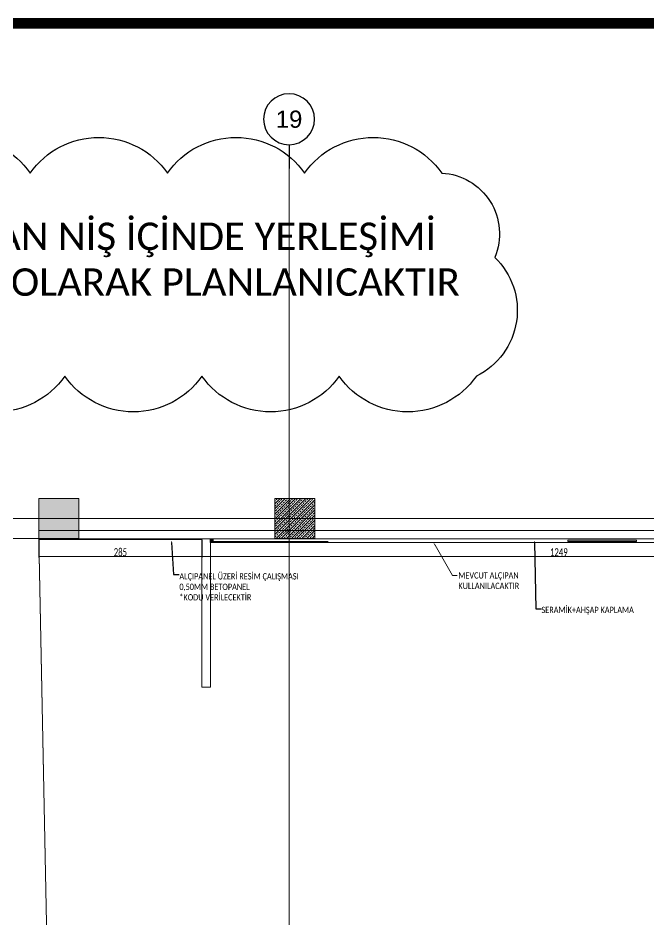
# Model space of a CAD drawing. Header units: millimetres. Extents: x -24 to 530668, y -246875 to -2983.
# Drawn here: x 264739 to 265843, y -106619 to -105042 of the extents above; entities that cross this region are included whole.
import ezdxf
from ezdxf import colors
from ezdxf.entities.mleader import LeaderData, LeaderLine
from ezdxf.enums import TextEntityAlignment as Align
from ezdxf.math import Vec2, Vec3

# ---------------------------------------------------------------- set-up
doc = ezdxf.new("R2010")
doc.units = ezdxf.units.MM
doc.header["$PDMODE"] = 2
doc.layers.get('0').update_dxf_attribs({"lineweight": 20})
doc.layers.add('a_grid_label', color=9, linetype='Continuous')
doc.layers.add('yazı', color=11, linetype='Continuous')
for name, color, linetype, lineweight in [('alçıpan', 12, 'Continuous', 20), ('alçıpan yazı', 7, 'Continuous', 20), ('irem rev', 23, 'Continuous', 30), ('KP', 167, 'Continuous', 30), ('t_tarama', 253, 'Continuous', 5), ('ölçü', 251, 'Continuous', 5)]:
    doc.layers.add(name, color=color, linetype=linetype, lineweight=lineweight)
doc.styles.add('text2', font='calibri.ttf', dxfattribs={"width": 0.8})
doc.styles.add('txt_tur_1', font='arial.ttf', dxfattribs={"height": 1.5})
doc.styles.add('yazı', font='arial.ttf')
doc.styles.add('Ölçü50', font='calibri.ttf', dxfattribs={"width": 0.7})
doc.dimstyles.new('olcu10', dxfattribs={"dimtxt": 14, "dimasz": 2, "dimexe": 1.25, "dimexo": 0.625, "dimgap": 0.5, "dimtad": 1, "dimdec": 1, "dimrnd": 0.5, "dimzin": 9, "dimtxsty": 'Ölçü50', "dimblk": 'ARCHTICK', "dimcen": 2, "dimclrd": 256, "dimclre": 256, "dimclrt": 6, "dimazin": 2, "dimtfac": 1, "dimtdec": 1, "dimtix": 1, "dimtmove": 0, "dimatfit": 3, "dimldrblk": 'ARCHTICK', "dimfxl": 1, "dimlwd": -1, "dimarcsym": 0})

# ---------------------------------------------------------------- blocks, each defined once
blk = doc.blocks.new('60lik')
at = {"layer": 'KP'}
blk.add_lwpolyline([(260700.2, -106004.3), (260704.2, -106004.3), (260704.2, -106010.3), (260700.2, -106010.3), (260700.2, -106004.3), (260704.2, -106010.3), (260704.2, -106004.3), (260700.2, -106010.3)], dxfattribs=at)
blk = doc.blocks.new('a_grid label')
at = {"layer": 'a_grid_label'}
blk.add_line((0, 4.14), (0, 0), dxfattribs=at)
blk.add_circle((0, 8.6), 4.46, dxfattribs=at)
at = {"layer": 'a_grid_label', "style": 'txt_tur_1'}
blk.add_attdef('A1', text='', height=3, dxfattribs=at).set_placement((0, 7.25), align=Align.CENTER)
blk = doc.blocks.new('_ArchTick')
at = {"color": 0, "linetype": 'ByBlock', "const_width": 0.15}
blk.add_lwpolyline([(-0.5, -0.5), (0.5, 0.5)], dxfattribs=at)
blk = doc.blocks.new('*D761')
at = {"layer": 'DEFPOINTS', "color": 0, "transparency": 16777216}
for p in [(264751, -105952.1), (265036, -105954), (265036, -105984)]:
    blk.add_point(p, dxfattribs=at)
at = {"layer": 'ölçü', "lineweight": -2, "transparency": 16777216}
for p, q in [((264751, -105952.7), (264751, -105985.2)), ((265036, -105954.7), (265036, -105985.2))]:
    blk.add_line(p, q, dxfattribs=at)
at = {"layer": 'ölçü', "transparency": 16777216}
blk.add_line((264751, -105984), (265036, -105984), dxfattribs=at)
at = {"layer": 'ölçü', "transparency": 16777216, "xscale": 2, "yscale": 2, "zscale": 2, "rotation": 180}
blk.add_blockref('_ArchTick', (264751, -105984), dxfattribs=at)
at = {"layer": 'ölçü', "transparency": 16777216, "xscale": 2, "yscale": 2, "zscale": 2}
blk.add_blockref('_ArchTick', (265036, -105984), dxfattribs=at)
at = {"layer": 'ölçü', "color": 6, "transparency": 16777216, "insert": (264893.5, -105976.3), "char_height": 14, "attachment_point": 5, "style": 'Ölçü50'}
blk.add_mtext('285', dxfattribs=at)
blk = doc.blocks.new('*D762')
at = {"layer": 'DEFPOINTS', "color": 0, "transparency": 16777216}
for p in [(265036, -105954), (266285, -105959), (266285, -105984)]:
    blk.add_point(p, dxfattribs=at)
at = {"layer": 'ölçü', "lineweight": -2, "transparency": 16777216}
for p, q in [((265036, -105954.7), (265036, -105985.2)), ((266285, -105959.7), (266285, -105985.2))]:
    blk.add_line(p, q, dxfattribs=at)
at = {"layer": 'ölçü', "transparency": 16777216}
blk.add_line((265036, -105984), (266285, -105984), dxfattribs=at)
at = {"layer": 'ölçü', "transparency": 16777216, "xscale": 2, "yscale": 2, "zscale": 2, "rotation": 180}
blk.add_blockref('_ArchTick', (265036, -105984), dxfattribs=at)
at = {"layer": 'ölçü', "transparency": 16777216, "xscale": 2, "yscale": 2, "zscale": 2}
blk.add_blockref('_ArchTick', (266285, -105984), dxfattribs=at)
at = {"layer": 'ölçü', "color": 6, "transparency": 16777216, "insert": (265660.5, -105976.3), "char_height": 14, "attachment_point": 5, "style": 'Ölçü50'}
blk.add_mtext('1249', dxfattribs=at)
blk = doc.blocks.new('duvar planı')
at = {"layer": 'ölçü'}
dim = blk.add_linear_dim(base=(265036.05, -105983.97), p1=(264751.05, -105952.09), p2=(265036.05, -105954.03), dimstyle='olcu10', dxfattribs=at)
dim.commit()
dim.dimension.update_dxf_attribs({"geometry": '*D761', "text_midpoint": (264893.55, -105976.3)})
dim = blk.add_linear_dim(base=(266285.05, -105983.97), p1=(265036.05, -105954.03), p2=(266285.05, -105959.03), dimstyle='olcu10', override={"dimtmove": 1}, dxfattribs=at)
dim.commit()
dim.dimension.update_dxf_attribs({"geometry": '*D762', "text_midpoint": (265660.55, -105976.3)})
at = {"layer": 'alçıpan yazı'}
ml = blk.add_multileader_mtext('Standard', dxfattribs=at)
ml.set_content('MEVCUT ALÇIPAN\\PKULLANILACAKTIR', color=256, style='text2')
ml.set_leader_properties(color=256, linetype='ByLayer', lineweight=-1)
ml.build(insert=Vec2(0, 0))
ml.multileader.update_dxf_attribs({"arrow_head_size": 6})
ctx = ml.context
ctx.base_point, ctx.char_height, ctx.arrow_head_size, ctx.plane_origin = Vec3(265482.74, -106016.88, 0), 11, 6, Vec3(265443.23, -105966.02, 0)
notes = []
notes.append((ctx, [(0, (1, 1, 0), (265474.74, -106016.88, 0), (1, 0), 8, [(0, [(265440.93, -105958.78, 0)], 0, [])])]))
ctx.mtext.insert, ctx.mtext.flow_direction = Vec3(265484.74, -106011.3, 0), 5
at = {"layer": 'yazı'}
ml = blk.add_multileader_mtext('Standard', dxfattribs=at)
ml.set_content('{\\H2.75x;ALÇIPANEL ÜZERİ RESİM ÇALIŞMASI\\P0,50MM BETOPANEL\\P\\C2;*KODU VERİLECEKTİR}', color=256, style='text2')
ml.set_leader_properties()
ml.build(insert=Vec2(0, 0))
ml.multileader.update_dxf_attribs({"dogleg_length": 10})
ctx = ml.context
ctx.base_point, ctx.landing_gap_size, ctx.plane_origin = Vec3(264996.61, -106015.03), 0.09, Vec3(265413.81, -106433.99)
notes.append((ctx, [(1, (1, 1, 0), (264986.61, -106015.03), (1, 0), 10, [(0, [(264982.55, -105955.03)], 0, [])])]))
ctx.mtext.insert, ctx.mtext.flow_direction = Vec3(264996.7, -106012.95), 5
ml = blk.add_multileader_mtext('Standard', dxfattribs=at)
ml.set_content('{\\H2.75x;SERAMİK+AHŞAP KAPLAMA}', color=256, style='text2')
ml.set_leader_properties()
ml.build(insert=Vec2(0, 0))
ml.multileader.update_dxf_attribs({"dogleg_length": 10})
ctx = ml.context
ctx.base_point, ctx.landing_gap_size, ctx.plane_origin = Vec3(265630, -106075.22), 0.09, Vec3(266048.92, -106433.99)
notes.append((ctx, [(1, (1, 1, 0), (265620, -106075.22), (1, 0), 10, [(0, [(265617.66, -105955.03)], 0, [])])]))
ctx.mtext.insert, ctx.mtext.flow_direction = Vec3(265630.09, -106071.68), 5
for ctx, leaders in notes:
    for number, flags, end, landing, length, lines in leaders:
        leader = LeaderData()
        leader.index, (leader.has_last_leader_line, leader.has_dogleg_vector, leader.attachment_direction) = number, flags
        leader.last_leader_point, leader.dogleg_vector, leader.dogleg_length = Vec3(end), Vec3(landing), length
        for number, points, colour, breaks in lines:
            line = LeaderLine()
            line.index, line.vertices, line.color, line.breaks = number, Vec3.list(points), colors.encode_raw_color(colour), breaks
            leader.lines.append(line)
        ctx.leaders.append(leader)

msp = doc.modelspace()

# ---------------------------------------------------------------- hatches: boundary and pattern name
at = {"layer": 't_tarama'}
h = msp.add_hatch(dxfattribs=at)
h.set_pattern_fill('ANSI33', color=256, angle=90, style=0)
h.set_pattern_definition([(135, (237728.0795, -121067.091), (-4.490128, -4.490128), []), (135, (237728.0795, -121062.601), (-4.490128, -4.490128), [3.175, -1.5875])])
edge = h.paths.add_edge_path()
edge.add_arc((266047.836, -106737.09), 30, 0, 360)
edge = h.paths.add_edge_path()
edge.add_arc((265223.079, -106737.09), 30, 0, 360)
h.paths.add_polyline_path([(264775.579, -105882.091), (264845.579, -105882.091), (264845.579, -105952.091), (264775.579, -105952.091)])
h = msp.add_hatch(dxfattribs=at)
h.set_pattern_fill('ANSI33', color=256, angle=90, style=0)
h.set_pattern_definition([(225, (247511.621, -79286.3915), (4.490128, -4.490128), []), (225, (247507.131, -79286.3915), (4.490128, -4.490128), [3.175, -1.5875])])
h.paths.add_polyline_path([(265258.079, -105952.091), (265258.079, -105882.091), (265188.079, -105882.091), (265188.079, -105952.091)])

# ---------------------------------------------------------------- linework, layer by layer
at = {"color": 252, "const_width": 18.492, "elevation": 0}
msp.add_lwpolyline([(263386.94, -108874.598), (263386.94, -105051.157), (268779.592, -105051.157), (268779.592, -108874.598)], close=True, dxfattribs=at)
at = {"layer": 'alçıpan', "color": 2}
for points in [[(264775.58, -105953.026), (265060.58, -105953.026)], [(265060.58, -105953.026), (265060.58, -105954.026), (264775.599, -105954.026)]]:
    msp.add_lwpolyline(points, dxfattribs=at)
at = {"layer": 'alçıpan'}
msp.add_lwpolyline([(264775.598, -105953.026), (264775.617, -105954.026)], dxfattribs=at)
at = {"layer": 'irem rev'}
msp.add_lwpolyline([(263560.299, -105313.167, -0.52056705), (263800.299, -105313.167, -0.52056705), (264040.299, -105313.167), (264280.299, -105313.167, -0.52056705), (264520.299, -105313.167, -0.52056705), (264760.299, -105313.167, -0.52056705), (265000.299, -105313.167, -0.52056705), (265240.299, -105313.167, -0.52056705), (265480.299, -105313.167, -0.52056705), (265572.955, -105460.511, -0.52056705), (265540.734, -105668.29, -0.52056705), (265300.734, -105668.29, -0.52056705), (265060.734, -105668.29, -0.52056705), (264820.734, -105668.29, -0.52056705), (264580.734, -105668.29, -0.52056705), (264340.734, -105668.29, -0.52056705), (264100.734, -105668.29, -0.52056705), (263860.734, -105668.29, -0.52056705), (263620.734, -105668.29, -0.52056705), (263560.299, -105488.725, -0.52056705)], format="xyb", close=True, dxfattribs=at)
at = {"layer": 't_tarama'}
for p, q in [((265213.079, -108567.091, -17966.192), (265213.079, -105304.828, -17966.192)), ((264370.069, -105917.091, -17966.192), (267637.863, -105917.091, -17966.192)), ((264775.58, -105938.026), (266855.58, -105938.026)), ((264845.579, -105952.091), (264327.708, -105952.091)), ((264775.579, -105952.091), (264792.045, -106795.128)), ((264775.58, -105953.026), (264792.044, -106795.626, 2.264)), ((264775.58, -105953.026), (266845.58, -105953.026))]:
    msp.add_line(p, q, dxfattribs=at)
at = {"layer": 't_tarama', "extrusion": (-6.3311e-09, 1.52846e-08, 1)}
msp.add_line((265281.674, -105957.533, 0), (265081.672, -105957.533, 0), dxfattribs=at)
at = {"layer": 't_tarama'}
for points in [[(264775.579, -105952.091), (264775.579, -105882.091), (264845.579, -105882.091), (264845.579, -105952.091)], [(265060.58, -105953.026), (265060.58, -106212.132), (265075.58, -106212.132), (265075.58, -105953.026)], [(265075.58, -105959.026), (266313.58, -105959.026)]]:
    msp.add_lwpolyline(points, dxfattribs=at)
msp.add_lwpolyline([(265188.079, -105882.091), (265258.079, -105882.091), (265258.079, -105952.091), (265188.079, -105952.091)], close=True, dxfattribs=at)
at = {"layer": 't_tarama', "extrusion": (-1.73341e-08, -6.73534e-11, 1), "elevation": -0.005}
msp.add_lwpolyline([(265820.867, -105957.455), (265700.867, -105957.455), (265700.867, -105955.455), (265820.867, -105955.455)], close=True, dxfattribs=at)

# ---------------------------------------------------------------- block references
at = {"layer": 'irem rev'}
msp.add_blockref('duvar planı', (24.533, 0), dxfattribs=at)
at = {"layer": 't_tarama'}
ref = msp.add_blockref('a_grid label', (265213.079, -105304.828, -17966.192), dxfattribs=dict(at, xscale=-9.99999999999418, yscale=9.99999999999418, zscale=10))
ref.add_attrib('A1', '19', dxfattribs={"layer": 'a_grid_label', "height": 30, "style": 'txt_tur_1'}).set_placement((265213.079, -105233.825, -17966.192), align=Align.CENTER)
msp.add_blockref('60lik', (4375.394, 51.306), dxfattribs=at)

# ---------------------------------------------------------------- texts
at = {"layer": 'yazı', "color": 3, "insert": (263648.146, -105399.743), "char_height": 48, "width": 4198.67903, "attachment_point": 1, "style": 'yazı'}
msp.add_mtext('{\\fCalibri|b0|i0|c162|p34;* ELEKTRİK PANOSU KIRMIZI ALÇIPAN NİŞ İÇİNDE YERLEŞİMİ\\PYANGIN YÖNETMENLİĞİNE UYGUN OLARAK PLANLANICAKTIR}', dxfattribs=at)

doc.saveas('drawing.dxf')
